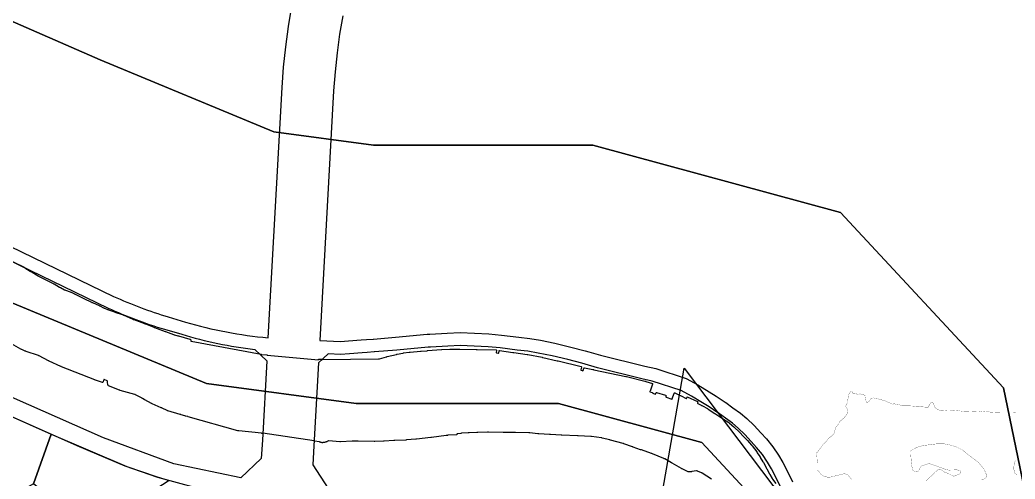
# Model space of a CAD drawing. Header units: millimetres. Extents: x -2018 to 1267, y -2071 to 2585.
# Drawn here: x -468 to 688, y 858 to 1391 of the extents above; entities that cross this region are included whole.
import ezdxf

# ---------------------------------------------------------------- set-up
doc = ezdxf.new("R2010")
doc.units = ezdxf.units.MM
doc.linetypes.add('DASH', pattern=[0.35, 0.25, -0.1])
for name, color, linetype in [('0block', 7, 'Continuous'), ('0lake', 140, 'DASH'), ('0river', 141, 'Continuous'), ('1origin_square', 40, 'Continuous'), ('2area_all', 7, 'Continuous'), ('2area_down', 7, 'Continuous'), ('2area_up', 7, 'Continuous'), ('3_public', 4, 'Continuous'), ('3_resident', 2, 'Continuous')]:
    doc.layers.add(name, color=color, linetype=linetype)

msp = doc.modelspace()

# ---------------------------------------------------------------- linework, layer by layer
at = {"layer": '0block', "color": 7}
msp.add_lwpolyline([(-680.5, 1834.7), (-940.5, 1372.7), (-932.7, 1347.7), (-358.9, 1069.7, 0.034467), (-295.4, 1045.9), (-275.5, 1039.9, 0.050788), (-179.4, 1021.6), (-163.2, 1312.3), (-161.5, 1335.8), (-159, 1359.5), (-155.7, 1383.1), (-151.7, 1406.6), (-149.3, 1418.3), (-224.7, 1592.4)], format="xyb", close=True, dxfattribs=at)
msp.add_lwpolyline([(-92.7, 1395.5), (-96.4, 1373.9), (-99.4, 1352.2), (-101.7, 1330.5), (-103.3, 1308.4), (-119.5, 1018.4), (-95.4, 1017.2), (-85.9, 1017.9), (-71.4, 1019.2), (-65.2, 1019.5), (-57.3, 1020.1), (-57.2, 1020.1), (-31.3, 1022.4), (5.5, 1025.6), (8.6, 1025.8), (28.4, 1026.8), (43.6, 1027.6), (76.9, 1026.1), (91.7, 1024.8), (111.7, 1022.3), (124.4, 1020.8), (137, 1018.7), (153.7, 1015.2), (172.1, 1010.7), (188.8, 1006.5), (193.2, 1005.2), (206.8, 1001.4), (258.2, 988.6), (270.7, 985.9), (306.2, 974.2), (319.7, 966.8), (332.7, 959), (340.9, 953.9), (351.6, 946.8), (352, 946.5), (360.4, 940.4), (369.1, 934.2), (376.5, 927.8), (385, 919.8), (392.7, 911.4), (399.3, 904.1), (406.7, 895.1), (413.3, 885.3), (418.4, 876.9), (423.7, 866.4), (429.8, 854.2)], dxfattribs=at)
msp.add_lwpolyline([(-1003.2, 1365.2), (-365.3, 1056.1, 0.034555), (-299.7, 1031.5), (-279.8, 1025.6, 0.043587), (-195, 1008.1), (-180.9, 994.9), (-186.1, 902.9), (-187.3, 881.4), (-211.2, 859.2), (-288.9, 875.2), (-370.6, 905.5), (-527.7, 974.8)], format="xyb", dxfattribs=at)
at = {"layer": '0block'}
for points in [[(416.2, 847.8), (410.3, 859.7), (405.3, 869.6), (400.6, 877.3), (394.7, 886.1), (387.9, 894.3), (381.6, 901.3), (374.3, 909.3), (366.5, 916.7), (359.8, 922.4), (351.7, 928.2), (343.2, 934.3), (343, 934.4), (332.8, 941.3), (324.9, 946.2), (312.3, 953.8), (300.2, 960.3), (266.8, 971.4), (254.7, 974), (203, 986.9), (189, 990.8), (184.8, 992.1), (168.5, 996.2), (150.4, 1000.6), (134.2, 1003.9), (122.2, 1006), (109.9, 1007.4), (90.2, 1009.9), (76, 1011.1), (43.6, 1012.6), (29.2, 1011.8), (9.3, 1010.8), (6.5, 1010.6), (-30, 1007.4), (-56, 1005.1), (-56.2, 1005.1), (-64.2, 1004.5), (-70.3, 1004.2), (-84.7, 1002.9), (-95.3, 1002.2), (-109.5, 1002.9), (-121, 992.6), (-126.4, 896.1), (-127.6, 874), (-109.6, 846.5)], [(-535.7, 956.1), (-418.8, 904.2), (-401.6, 896.5), (-345.9, 873), (-307.7, 859.9), (-262.3, 847.3), (-224.7, 839.5), (-209.3, 836.9), (-198.9, 835.2), (-189.9, 834.4), (-192.2, 790.9), (-192.6, 762), (-191.9, 742.7), (-190.6, 725.2), (-190.3, 722.1), (-188.3, 703.7), (-185.6, 685.1), (-182.1, 666.1), (-178, 647.5), (-128.8, 442.7), (-235.2, 463), (-421.5, 500.5), (-492.8, 526.6)]]:
    msp.add_lwpolyline(points, dxfattribs=at)
at = {"layer": '0lake', "const_width": 0.25}
for points in [[(498.4, 856.9), (496.2, 859.6), (495.9, 860), (494, 862.3), (493.6, 862.6), (493.1, 862.8), (491.3, 863.5), (490.8, 863.6), (490.3, 863.6), (488.8, 863.6), (488.3, 863.5), (487.8, 863.4), (484.9, 862.7), (484.4, 862.6), (483.9, 862.4), (478.6, 861.1), (478.1, 861), (477.6, 860.8), (473.2, 859.8), (472.8, 859.7), (472.3, 859.7), (470.3, 859.9), (469.8, 859.9), (469.3, 860), (468.3, 860.3), (467.8, 860.5), (467.4, 860.6), (465, 861.4), (464.6, 861.6), (464.2, 862), (462.6, 863.2), (462.2, 863.5), (461.9, 863.9), (460.8, 865.6), (460.5, 866), (460.2, 866.3), (459.4, 867), (459, 867.3), (458.9, 867.8), (458.9, 875.3), (458.9, 875.8), (458.8, 876.2), (458.4, 878.2), (458.3, 878.7), (458.3, 879.2), (458.1, 880.7), (458, 881.2), (458, 881.7), (458, 882.7), (458, 883.2), (457.9, 883.7), (457.2, 886.6), (457.3, 887.1), (457.4, 887.6), (457.6, 888), (457.9, 888.4), (459.1, 889.3), (459.4, 889.7), (459.7, 890.1), (460.7, 891.8), (461, 892.2), (461.3, 892.6), (462.4, 893.7), (462.7, 894), (463, 894.4), (465.2, 897.8), (465.5, 898.2), (465.8, 898.5), (467.7, 900.2), (468.1, 900.5), (468.4, 900.9), (469.2, 901.6), (469.5, 902), (469.7, 902.4), (470.2, 903.3), (470.5, 903.7), (470.8, 904), (473, 906.1), (473.4, 906.4), (473.8, 906.7), (475.8, 908.2), (476.2, 908.5), (476.5, 908.9), (477.7, 910.5), (478, 910.9), (478.1, 911.4), (479.6, 916.2), (479.7, 916.7), (479.8, 917.2), (479.9, 917.7), (480.1, 918.1), (480.4, 918.5), (480.6, 919), (480.9, 919.4), (481.3, 919.7), (482.1, 920.3), (482.5, 920.6), (482.8, 921), (483.1, 921.4), (483.3, 921.8), (483.5, 922.3), (483.9, 923.7), (484.2, 924.1), (484.6, 924.4), (486.1, 925.8), (486.5, 926.1), (486.9, 926.4), (489.6, 928.6), (489.9, 929), (490.2, 929.4), (492.4, 932.1), (492.7, 932.5), (492.8, 933), (493.2, 934.5), (493.4, 934.9), (493.6, 935.4), (493.8, 935.9), (493.7, 936.4), (493.6, 936.9), (493.2, 938.8), (493, 939.3), (492.8, 939.7), (492.2, 940.5), (492, 941), (491.8, 941.4), (491.6, 941.9), (491.6, 942.4), (491.7, 942.9), (491.9, 943.3), (492.2, 943.8), (492.5, 944.2), (492.7, 944.6), (492.9, 945.1), (493.2, 945.5), (493.4, 946), (493.3, 947), (493.3, 947.5), (493.4, 948), (494.5, 952.8), (494.6, 953.3), (494.7, 953.8), (495.2, 956.2), (495.4, 956.7), (495.6, 957.2), (496.6, 958.3), (496.9, 958.7), (497.3, 958.9), (497.8, 959), (498.3, 959), (498.8, 958.8), (499.1, 958.4), (499.3, 958), (499.6, 957.6), (499.9, 957.2), (500.2, 956.9), (500.7, 956.8), (501.2, 956.8), (501.7, 956.9), (502.2, 957), (502.7, 957.1), (503.1, 957.1), (503.6, 956.8), (503.9, 956.5), (504.3, 956.2), (505.1, 955.6), (505.6, 955.5), (506, 955.6), (506.5, 955.8), (506.9, 956.1), (507.4, 956.3), (507.8, 956.5), (508.3, 956.5), (508.7, 956.3), (509.2, 956.1), (511.1, 955.6), (511.6, 955.5), (512.1, 955.4), (512.6, 955.2), (513, 955), (513.4, 954.7), (513.8, 954.4), (514.1, 954), (514.8, 949.5), (514.9, 949.1), (515, 948.1), (515.1, 947.6), (515.2, 947.1), (515.4, 946.6), (515.7, 946.4), (516.2, 946.4), (516.7, 946.5), (517.2, 946.5), (517.6, 946.7), (517.9, 947.1), (518.8, 948.3), (519.1, 948.7), (519.4, 949.1), (520, 949.9), (520.3, 950.3), (520.6, 950.7), (520.9, 951.1), (521.3, 951.4), (521.8, 951.5), (522.8, 951.7), (523.3, 951.8), (523.8, 951.7), (524.3, 951.7), (524.8, 951.6), (525.3, 951.5), (528.2, 950.9), (528.7, 950.8), (529.2, 950.6), (532.5, 949.7), (533, 949.6), (533.5, 949.5), (537.8, 948.1), (538.3, 948), (538.7, 947.7), (539.1, 947.4), (539.6, 947.2), (540.9, 946.5), (541.4, 946.3), (541.8, 946.2), (543.7, 945.5), (544.2, 945.3), (544.6, 945.1), (545.4, 944.5), (545.9, 944.3), (546.4, 944.4), (546.8, 944.7), (547.2, 945), (547.7, 945), (548.1, 944.9), (549.1, 944.6), (549.6, 944.5), (550.1, 944.4), (553.5, 943.8), (554, 943.7), (554.5, 943.5), (555.4, 943.2), (555.9, 943), (556.3, 942.7), (556.8, 942.5), (557.3, 942.5), (559.8, 942.5), (560.3, 942.5), (560.8, 942.5), (563.3, 942.6), (563.8, 942.6), (564.3, 942.6), (568.3, 942.4), (568.8, 942.4), (569.3, 942.3), (573.2, 941.9), (573.7, 941.9), (574.2, 941.9), (576.7, 941.7), (577.2, 941.7), (577.7, 941.6), (584.2, 941.1), (584.7, 941.1), (585.2, 941.1), (586.7, 940.9), (587.2, 941.1), (587.5, 941.5), (588.6, 943.7), (588.8, 944.2), (589.1, 944.6), (590.7, 946.5), (591, 946.9), (591.5, 947.1), (592, 947.1), (592.3, 946.8), (593, 945.4), (593.2, 945), (593.4, 944.5), (594.8, 941.3), (595, 940.9), (595.3, 940.5), (595.7, 940.1), (596, 939.8), (596.4, 939.4), (597.7, 938.7), (598.1, 938.4), (598.6, 938.2), (600.5, 937.6), (601, 937.4), (601.4, 937.3), (607.4, 936.9), (607.9, 936.9), (608.4, 936.9), (611.4, 937), (611.9, 937), (612.4, 937), (614.4, 937.3), (614.9, 937.4), (615.4, 937.5), (615.9, 937.6), (616.4, 937.6), (618.4, 937.4), (618.9, 937.4), (619.4, 937.4), (620.4, 937.2), (620.9, 937.2), (621.4, 937.1), (624.3, 936.6), (624.8, 936.6), (625.3, 936.5), (626.8, 936.3), (627.3, 936.2), (627.8, 936.2), (628.8, 936.1), (629.3, 936), (629.8, 936), (632.3, 936), (632.8, 936), (633.3, 936), (635.8, 935.8), (636.3, 935.8), (636.8, 935.8), (639.3, 935.7), (639.8, 935.7), (640.3, 935.6), (643.3, 935.5), (643.8, 935.5), (644.3, 935.5), (645.3, 935.5), (645.8, 935.5), (646.3, 935.5), (646.8, 935.6), (648.2, 935.9), (648.7, 936), (649.2, 936.1), (650.7, 936.2), (651.2, 936.3), (651.7, 936.3), (653.2, 936.3), (653.7, 936.2), (654.2, 936.2), (655.2, 936.1), (655.7, 936), (656.2, 935.9), (657.6, 935.6), (658.1, 935.5), (658.6, 935.4), (661.6, 935.2), (662.1, 935.2), (662.6, 935.1), (663.6, 935.1), (664.1, 935.1), (664.6, 935.1), (666.6, 935.2), (667.1, 935.2), (667.6, 935.2), (669.6, 935.3), (670.1, 935.3), (670.6, 935.4), (673.6, 935.4), (674.1, 935.5), (674.6, 935.5), (676.6, 935.5), (677.1, 935.5), (677.6, 935.5), (680.1, 935.5), (680.6, 935.5), (681.1, 935.5), (684.6, 935.4), (685.1, 935.4), (685.6, 935.4), (687.6, 935.3), (688.1, 935.3), (688.6, 935.3)], [(649.3, 856.5), (653.3, 858.4), (653.8, 858.7), (654.1, 859.1), (654.9, 860.3), (655, 860.8), (654.9, 861.3), (654.4, 863.7), (654.2, 864.2), (654, 864.6), (652.4, 868.3), (652.2, 868.8), (651.9, 869.2), (649.1, 872.7), (648.8, 873.1), (648.5, 873.5), (645.9, 876.5), (645.5, 876.9), (645.1, 877.2), (639.6, 881.4), (639.2, 881.7), (638.8, 882), (633.9, 885.6), (633.6, 885.9), (633.2, 886.2), (627, 891.3), (626.6, 891.5), (626.1, 891.8), (623.4, 893.1), (623, 893.3), (619.4, 895.1), (618.9, 895.3), (618.5, 895.4), (612.7, 897.1), (612.2, 897.2), (611.7, 897.3), (606.3, 898.4), (605.8, 898.5), (605.3, 898.5), (598.3, 898.6), (597.8, 898.6), (597.3, 898.5), (593.4, 898), (592.9, 898), (592.4, 897.9), (590.9, 897.7), (590.4, 897.6), (589.9, 897.6), (585.4, 897), (584.9, 896.9), (584.4, 896.9), (582, 896.6), (581.5, 896.5), (581, 896.4), (574.7, 894.7), (574.3, 894.5), (573.8, 894.2), (568.5, 891.5), (568, 891.3), (567.6, 891), (567.3, 890.7), (567, 890.2), (566.9, 889.7), (566.9, 889.2), (566.8, 888.7), (566.8, 888.2), (566.9, 887.2), (566.9, 886.7), (566.9, 886.2), (567.2, 882.7), (567.2, 882.2), (567.6, 877.8), (567.6, 877.3), (567.7, 876.8), (568.1, 873.3), (568.1, 872.8), (568.3, 872.3), (569.1, 868.4), (569.2, 867.9), (570, 867.3), (570.4, 867), (570.9, 866.9), (572.4, 866.6), (572.9, 866.5), (573.4, 866.4), (574.4, 866.4), (574.9, 866.4), (575.3, 866.6), (576, 867.4), (576.4, 867.7), (576.6, 868.2), (577, 869.1), (577.2, 869.5), (577.4, 870), (578.8, 872.1), (579.1, 872.5), (579.4, 872.8), (587.5, 875.4), (588, 875.6), (588.5, 875.6), (602.7, 870.7), (603.1, 870.5), (603.6, 870.3), (604.1, 870.1), (607.3, 868.8), (607.7, 868.6), (608.2, 868.5), (610.7, 868.1), (611.2, 868), (611.7, 868), (614.7, 868.1), (615.2, 868.1), (615.7, 868.1), (619.7, 868.3), (620.2, 868.3), (620.7, 868.2), (623.6, 867.7), (624.1, 867.6), (624.5, 867.3), (625, 865.9), (625.1, 865.4), (624.9, 864.9), (624.7, 864.5), (624.5, 864), (624.1, 863.7), (617.6, 861.1), (617.1, 861), (616.7, 861), (616.2, 861.2), (615.8, 861.4), (615.3, 861.6), (610.8, 863.8), (610.4, 864), (609.9, 864.2), (606.2, 865.7), (605.7, 865.9), (605.3, 866.2), (602.5, 868.2), (602.1, 868.5), (601.6, 868.8), (601.2, 869), (600.7, 869.1), (599.7, 869.2), (599.2, 869.2), (598.8, 868.9), (597.8, 867.8), (597.4, 867.4), (597.1, 867.1), (584.7, 855.5)], [(688.4, 878.9), (688.2, 878.4), (688, 877.9), (687.4, 875.5), (687.2, 875), (687.1, 874.5), (686.9, 873.6), (686.8, 873.1), (686.8, 872.6), (686.6, 870.1), (686.7, 869.6), (686.7, 869.1), (687.2, 866.6), (687.3, 866.2), (687.5, 865.7), (687.8, 864.7), (687.9, 864.3), (688.2, 863.9), (690.4, 862.6)]]:
    msp.add_lwpolyline(points, dxfattribs=at)
at = {"layer": '0river'}
for points in [[(-508.7, 1125.6), (-462.8, 1103.4), (-462.4, 1103.1), (-462, 1102.9), (-455.6, 1098.9), (-455.2, 1098.7), (-454.7, 1098.4), (-448.3, 1094.6), (-447.9, 1094.3), (-447.7, 1093.8), (-447.3, 1093.7), (-446.8, 1093.5), (-446.3, 1093.4), (-445.9, 1093.2), (-428.9, 1084.6), (-428.5, 1084.4), (-428, 1084.1), (-421.6, 1080.3), (-421.1, 1080), (-420.7, 1079.8), (-415.8, 1077.4), (-415.3, 1077.2), (-414.8, 1077), (-409.2, 1074.9), (-408.7, 1074.7), (-408.3, 1074.5), (-405.2, 1072.9), (-404.7, 1072.7), (-404.3, 1072.5), (-393.5, 1067.3), (-384.5, 1062.9), (-384, 1062.7), (-383.5, 1062.5), (-375.8, 1059.1), (-375.3, 1058.8), (-374.9, 1058.6), (-370.5, 1056.2), (-370, 1056), (-369.6, 1055.8), (-365.8, 1054.5), (-365.3, 1054.4), (-364.8, 1054.2), (-357.8, 1051.7), (-357.3, 1051.5), (-347.9, 1048.1), (-347.5, 1047.9), (-347, 1047.7), (-336.4, 1043.1), (-336, 1043), (-335.5, 1042.8), (-322.9, 1038), (-322.4, 1037.9), (-321.9, 1037.7), (-312.1, 1033.9), (-311.7, 1033.7), (-311.2, 1033.5), (-299, 1029), (-298.6, 1028.8), (-289.2, 1025.3), (-288.7, 1025.1), (-288.3, 1025), (-284.4, 1023.9), (-283.9, 1023.8), (-283.4, 1023.7), (-270.4, 1020.1), (-269.9, 1019.9), (-269.6, 1019.6), (-269.3, 1019.2), (-269, 1018.8), (-269, 1018.3), (-269, 1017.8), (-268.6, 1017.6), (-187.5, 1002.4), (-187, 1002.3), (-181, 1001.8), (-180.6, 1001.8), (-180.6, 1001.3), (-120.8, 995.9), (-120.7, 996.9), (-117.2, 996.6), (-116.7, 996.5), (-116.2, 996.5), (-51.2, 997), (-50.7, 997), (-50.2, 997.1), (-42, 999.5), (-41.5, 999.6), (-41, 999.7), (-30.4, 1002.3), (-29.9, 1002.4), (-29.4, 1002.5), (-23, 1003.8), (-22.5, 1003.9), (-22, 1004), (-15.6, 1004.8), (-15.1, 1004.8), (-14.6, 1004.9), (-2.6, 1006), (-2.1, 1006.1), (-1.6, 1006.1), (5.3, 1006.6), (5.8, 1006.7), (21.8, 1007.8), (22.3, 1007.8), (31.8, 1008.5), (32.3, 1008.5), (32.8, 1008.5), (42.3, 1008.3), (42.8, 1008.3), (43.3, 1008.3), (62.3, 1008.1), (62.8, 1008.1), (63.3, 1008.1), (85.3, 1007.5), (85.7, 1007.4), (85.9, 1007), (85.5, 1004.5), (85.7, 1004.2), (88, 1003.8), (88.5, 1003.8), (88.9, 1006.3), (89, 1006.8), (89.5, 1006.8), (104.8, 1004.7), (105.3, 1004.7), (105.8, 1004.6), (121.6, 1002.2), (122.1, 1002.1), (138.8, 998.9), (139.3, 998.8), (139.8, 998.7), (156.4, 995), (156.9, 994.9), (157.4, 994.8), (184, 988.1), (184.4, 987.9), (184.5, 987.4), (183.8, 984.5), (183.8, 984.1), (184.3, 983.9), (186.2, 983.4), (186.6, 983.6), (187.4, 986.5), (187.5, 986.9), (188, 986.9), (197.8, 984.7), (198.3, 984.6), (198.7, 984.5), (235.9, 976.7), (236.4, 976.6), (236.9, 976.5), (258.3, 971.2), (258.8, 971.1), (259.2, 970.9), (266.9, 968.5), (267.2, 968.3), (267.1, 967.8), (264.2, 959.8), (264.1, 959.3), (264.1, 958.9), (266.5, 958.2), (266.9, 958), (267.1, 957.6), (267.4, 957.3), (270.2, 956.3), (270.7, 956.5), (270.9, 956.9), (271.2, 957.9), (271.6, 958), (282.2, 954.8), (282.6, 954.6), (282.9, 954.3), (282.7, 953.8), (282.6, 953.3), (282.5, 952.9), (282.8, 952.6), (289.4, 950.2), (289.7, 950.3), (289.9, 950.8), (292.3, 957.4), (292.5, 957.8), (293, 957.7), (299.3, 954.7), (299.7, 954.4), (300.2, 954.2), (306, 951.3), (306.4, 951.3), (306.9, 952.2), (307.1, 952.7), (307.4, 952.9), (319.3, 947.7), (319.8, 947.4), (319.9, 947), (319.4, 946.2), (319.3, 945.7), (319.7, 945.4), (323.6, 943.3), (324.1, 943.1), (324.5, 942.9), (325, 942.6), (330.7, 939.5), (331.1, 939.2), (331.5, 938.9), (339.5, 933.8), (339.9, 933.5), (340.3, 933.3), (348.3, 928), (355.8, 923.1), (356.2, 922.8), (356.6, 922.4), (361.5, 918.2), (361.9, 917.9), (362.3, 917.6), (367.6, 912.3), (367.9, 911.9), (372.8, 906.9), (373.2, 906.6), (373.5, 906.2), (376.7, 903), (377, 902.6), (377.3, 902.2), (382, 897), (382.3, 896.7), (382.6, 896.3), (388.1, 889.1), (388.3, 888.7), (388.6, 888.2), (391.6, 883.6), (391.9, 883.2), (392.2, 882.8), (395.3, 877.7), (395.5, 877.2), (395.8, 876.8), (399.3, 870.2), (399.6, 869.8), (399.8, 869.3), (402.9, 863.6), (403.1, 863.2), (403.4, 862.7), (405.9, 858.4), (406.2, 858), (406.5, 857.6), (410.2, 852.3)], [(335.7, 857.5), (324.7, 864.5), (324.2, 864.7), (323.8, 864.9), (319.2, 866.9), (318.7, 867), (318.2, 867), (312.8, 866.2), (312.3, 866.1), (308.8, 866), (308.3, 866), (307.8, 866.2), (301.5, 869.3), (301.1, 869.5), (300.7, 869.8), (289.9, 876.1), (289.5, 876.4), (289, 876.6), (281.2, 881), (280.7, 881.2), (280.3, 881.4), (266.9, 886.9), (266.4, 887.1), (265.9, 887.3), (254.1, 891.4), (253.7, 891.6), (253.2, 891.7), (244.7, 894.7), (244.2, 894.9), (243.7, 895), (233.8, 898.5), (233.4, 898.7), (232.9, 898.8), (218.4, 902.8), (217.9, 902.9), (217.5, 903.1), (208.7, 905.2), (208.2, 905.3), (207.7, 905.4), (196.3, 907), (195.8, 907), (195.3, 907), (180.8, 907.6), (180.3, 907.7), (179.8, 907.7), (161.9, 908.5), (161.4, 908.5), (160.9, 908.5), (148.4, 909.5), (147.9, 909.5), (147.4, 909.5), (134.9, 910.1), (134.4, 910.1), (133.9, 910.2), (124.5, 911.3), (124, 911.3), (123.5, 911.3), (108, 911.5), (107.5, 911.5), (107, 911.6), (94, 911.7), (93.5, 911.7), (76.5, 912), (76, 912), (75.5, 911.9), (64, 911.6), (63.5, 911.6), (63, 911.5), (54, 911.2), (53.5, 911.1), (53, 911.1), (45.5, 910.7), (45, 910.7), (44.5, 910.6), (40.1, 910), (39.8, 909.6), (39.8, 909.1), (39.3, 909), (29.8, 908.5), (29.3, 908.4), (28.8, 908.3), (28.3, 908.3), (27.8, 908.2), (27.4, 908.1), (10.5, 905.8), (10, 905.8), (9.5, 905.7), (-6.9, 903.9), (-7.4, 903.9), (-7.9, 903.8), (-18.8, 903), (-19.3, 902.9), (-32.3, 902.3), (-32.8, 902.3), (-33.3, 902.2), (-44.8, 901.5), (-45.3, 901.5), (-55.3, 901), (-55.8, 901), (-56.3, 901), (-74.8, 901.4), (-75.3, 901.4), (-80.8, 901.5), (-81.3, 901.5), (-81.8, 901.5), (-95.3, 900.7), (-95.8, 900.7), (-96.3, 900.7), (-108.7, 902.1), (-109.2, 902), (-111, 901.1), (-111.4, 900.9), (-111.9, 900.7), (-112.4, 900.6), (-112.8, 900.4), (-113.3, 900.3), (-113.8, 900.1), (-114.3, 900), (-114.8, 900), (-115.8, 899.9), (-116.3, 899.8), (-116.8, 899.8), (-117.3, 899.9), (-117.8, 900), (-118.2, 900.1), (-118.7, 900.3), (-119.2, 900.5), (-119.6, 900.7), (-125.6, 901.5), (-126.1, 901.6), (-126, 902.1), (-185.6, 910.9), (-186.2, 910.5), (-186.7, 910.6), (-187.2, 910.7), (-213.6, 913.5), (-214.1, 913.6), (-214.5, 913.7), (-272.3, 930), (-272.8, 930.2), (-273.2, 930.3), (-275.2, 930.7), (-275.7, 930.8), (-276.2, 931), (-280.5, 932.3), (-280.9, 932.5), (-281.4, 932.6), (-295.8, 936.7), (-296.3, 936.8), (-296.8, 937), (-302.6, 939.9), (-303, 940.2), (-303.5, 940.4), (-314, 945), (-314.5, 945.2), (-314.9, 945.4), (-322.4, 949.4), (-322.9, 949.7), (-323.3, 949.9), (-325.4, 951.2), (-325.9, 951.5), (-326.3, 951.8), (-333.4, 955.4), (-333.9, 955.6), (-334.3, 955.8), (-351.2, 960.5), (-351.7, 960.6), (-352.1, 960.8), (-364.6, 966), (-365, 966.3), (-365.3, 966.6), (-365.6, 967.1), (-365.7, 967.5), (-366, 969.5), (-366.1, 970), (-366.1, 970.5), (-366, 971), (-366.1, 971.4), (-366.5, 971.6), (-369.7, 973.1), (-370.2, 973.2), (-370.3, 972.7), (-371.2, 969.8), (-371.6, 969.7), (-379.7, 972.3), (-380.1, 972.5), (-380.6, 972.7), (-419.2, 987.9), (-419.6, 988.1), (-420.1, 988.3), (-433.7, 994.6), (-434.2, 994.8), (-434.6, 995), (-445.3, 1000.5), (-445.8, 1000.7), (-446.2, 1000.9), (-460.4, 1005.8), (-460.9, 1005.9), (-461.4, 1006.1), (-465.5, 1007.9), (-466, 1008.1), (-466.4, 1008.3), (-480.3, 1016.2)]]:
    msp.add_lwpolyline(points, dxfattribs=at)
at = {"layer": '1origin_square'}
msp.add_lwpolyline([(246.5, 658.9), (303.8, 986.2), (470.1, 766.1), (587.6, 391), (751.8, -31.8), (500.8, -484.3), (520.6, -1085.1), (416.4, -1710.2)], dxfattribs=at)
at = {"layer": '2area_all'}
msp.add_lwpolyline([(-991.6, 1614.1), (-374.5, 1344.3), (-172.6, 1260.6), (-57.2, 1245.3), (197.7, 1245.3), (485.5, 1167.1), (674.8, 963.5), (739.2, 650.7), (762.2, 485.1), (797.2, 374.4), (944.4, 213.9), (1009.9, -65.2), (827.5, -328.7)], dxfattribs=at)
at = {"layer": '2area_down'}
for points in [[(493.7, -316.1), (571.2, -171.8), (687.4, -4), (670.3, 69), (531.2, 220.6), (468.5, 418.9), (443.4, 599.8), (397.9, 820.8), (324.2, 900.1), (157.7, 945.3), (-77, 945.3), (-251.1, 968.4), (-492.1, 1068.3), (-1143.3, 1353.1), (-1375.6, 1526.3), (-1554.6, 1740), (-1556.6, 1737.7), (-1687.2, 1625.9), (-1522.9, 1376.2), (-1266.6, 1201.6), (-1217.8, 1179.5), (-391.8, 754.8), (-65, 433.9), (-10.6, -266.9)], [(385.9, -2048.1), (396.7, -1931.1), (387.6, -1785.3), (323.9, -1559.9), (343.2, -1386.7), (446.3, -1067.5), (463.9, -832.2), (448.4, -510.1), (493.7, -316.1), (571.2, -171.8), (687.4, -4), (670.3, 69), (531.2, 220.6), (468.5, 418.9), (443.4, 599.8), (397.9, 820.8), (324.2, 900.1), (157.7, 945.3), (-77, 945.3), (-251.1, 968.4), (-492.1, 1068.3), (-1143.3, 1353.1), (-1375.6, 1526.3), (-1554.6, 1740)], [(-492.1, 1068.3), (-251.1, 968.4), (-77, 945.3), (157.7, 945.3), (324.2, 900.1), (397.9, 820.8), (443.4, 599.8), (468.5, 418.9), (531.2, 220.6), (670.3, 69), (687.4, -4), (571.2, -171.8), (493.7, -316.1)]]:
    msp.add_lwpolyline(points, dxfattribs=at)
at = {"layer": '2area_up'}
for points in [[(827.5, -328.7), (1009.9, -65.2), (944.4, 213.9), (797.2, 374.4), (762.2, 485.1), (739.2, 650.7), (674.8, 963.5), (485.5, 1167.1), (197.7, 1245.3), (-57.2, 1245.3), (-172.6, 1260.6), (-374.5, 1344.3), (-991.6, 1614.1)], [(-492.1, 1068.3), (-251.1, 968.4), (-77, 945.3), (157.7, 945.3), (324.2, 900.1), (397.9, 820.8), (443.4, 599.8), (468.5, 418.9), (531.2, 220.6), (670.3, 69), (687.4, -4), (571.2, -171.8), (493.7, -316.1)]]:
    msp.add_lwpolyline(points, dxfattribs=at)
at = {"layer": '3_public'}
msp.add_lwpolyline([(-294.4, 855.9), (-385, 797.1), (-451.7, 852), (-431.5, 909.8), (-343.6, 872.2), (-309.4, 860.4), (-294.4, 855.9)], dxfattribs=at)
at = {"layer": '3_resident'}
msp.add_lwpolyline([(-576.6, 859.1), (-535.7, 956.1), (-431.5, 909.8), (-451.7, 852), (-477.7, 837.5), (-530.5, 837.5), (-576.6, 859.1)], dxfattribs=at)

doc.saveas('drawing.dxf')
